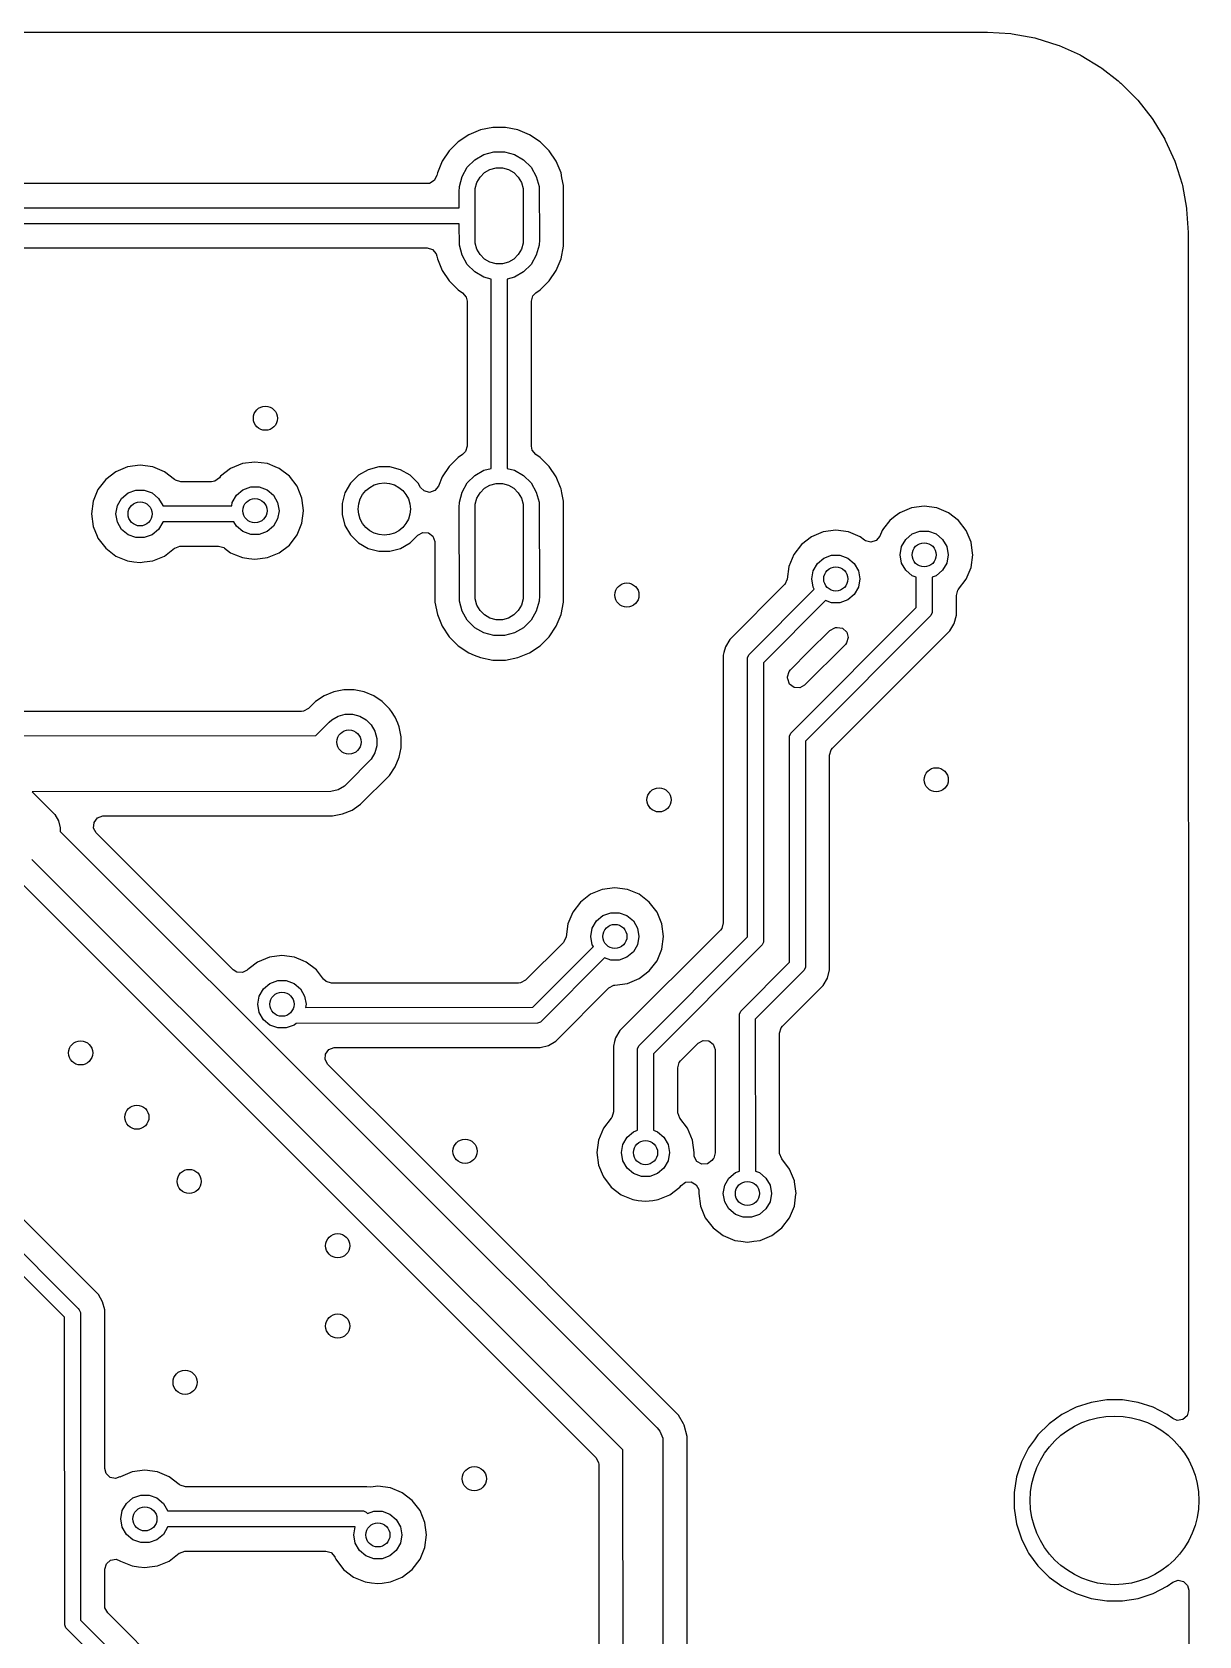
# Model space of a CAD drawing. Extents: x 0.7 to 11, y -6.1 to -1.6.
# Drawn here: x 10.413 to 10.985, y -2.4 to -1.614 of the extents above; entities that cross this region are included whole.
import ezdxf

# ---------------------------------------------------------------- set-up
doc = ezdxf.new("R2010")
doc.units = 0
doc.header["$MEASUREMENT"] = 0
doc.layers.add('BLACK', color=7, linetype='CONTINUOUS')

msp = doc.modelspace()

# ---------------------------------------------------------------- linework, layer by layer
at = {"layer": 'BLACK', "linetype": 'CONTINUOUS'}
for p, q in [((10.23229, -1.61389), (10.88058, -1.61396)), ((10.88058, -1.61396), (10.88058, -1.61396)), ((10.88058, -1.61396), (10.88058, -1.61396)), ((10.88058, -1.61396), (10.88119, -1.61396)), ((10.88119, -1.61396), (10.88149, -1.61397)), ((10.88149, -1.61397), (10.8929, -1.61466)), ((10.8929, -1.61466), (10.89349, -1.61473)), ((10.89349, -1.61473), (10.90459, -1.61677)), ((10.90459, -1.61677), (10.90516, -1.61691)), ((10.90516, -1.61691), (10.91594, -1.62027)), ((10.91594, -1.62027), (10.91649, -1.62048)), ((10.91649, -1.62048), (10.92678, -1.62511)), ((10.92678, -1.62511), (10.92731, -1.62538)), ((10.92731, -1.62538), (10.93697, -1.63122)), ((10.93697, -1.63122), (10.93745, -1.63155)), ((10.93745, -1.63155), (10.94543, -1.6378)), ((10.94543, -1.6378), (10.94634, -1.63852)), ((10.94634, -1.63852), (10.94678, -1.63891)), ((10.94678, -1.63891), (10.95476, -1.64689)), ((10.95476, -1.64689), (10.95515, -1.64733)), ((10.95515, -1.64733), (10.96212, -1.65621)), ((10.96212, -1.65621), (10.96245, -1.6567)), ((10.96245, -1.6567), (10.96829, -1.66635)), ((10.6272, -1.6642), (10.62204, -1.66765)), ((10.63293, -1.66182), (10.6272, -1.6642)), ((10.6272, -1.6642), (10.6272, -1.6642)), ((10.63902, -1.66061), (10.63293, -1.66182)), ((10.63293, -1.66182), (10.63293, -1.66182)), ((10.64523, -1.66061), (10.63902, -1.66061)), ((10.63902, -1.66061), (10.63902, -1.66061)), ((10.65132, -1.66182), (10.64523, -1.66061)), ((10.64523, -1.66061), (10.64523, -1.66061)), ((10.65705, -1.6642), (10.65132, -1.66182)), ((10.65132, -1.66182), (10.65132, -1.66182)), ((10.66222, -1.66765), (10.65705, -1.6642)), ((10.65705, -1.6642), (10.65705, -1.6642)), ((10.61765, -1.67204), (10.6142, -1.6772)), ((10.62204, -1.66765), (10.61765, -1.67204)), ((10.61765, -1.67204), (10.61765, -1.67204)), ((10.62204, -1.66765), (10.62204, -1.66765)), ((10.63014, -1.67651), (10.63459, -1.67394)), ((10.63459, -1.67394), (10.63956, -1.67261)), ((10.63956, -1.67261), (10.6447, -1.67261)), ((10.6447, -1.67261), (10.64966, -1.67394)), ((10.64966, -1.67394), (10.65411, -1.67651)), ((10.66661, -1.67204), (10.66222, -1.66765)), ((10.66222, -1.66765), (10.66222, -1.66765)), ((10.67005, -1.6772), (10.66661, -1.67204)), ((10.66661, -1.67204), (10.66661, -1.67204)), ((10.96829, -1.66635), (10.96857, -1.66688)), ((10.96857, -1.66688), (10.97321, -1.67717)), ((10.6142, -1.6772), (10.61182, -1.68293)), ((10.6142, -1.6772), (10.6142, -1.6772)), ((10.62394, -1.68459), (10.62651, -1.68014)), ((10.62651, -1.68014), (10.63014, -1.67651)), ((10.63494, -1.68276), (10.63761, -1.68121)), ((10.63761, -1.68121), (10.64058, -1.68042)), ((10.64058, -1.68042), (10.64367, -1.68042)), ((10.64367, -1.68042), (10.64665, -1.68121)), ((10.64665, -1.68121), (10.64932, -1.68276)), ((10.65411, -1.67651), (10.65774, -1.68014)), ((10.65774, -1.68014), (10.66031, -1.68459)), ((10.67243, -1.68293), (10.67005, -1.6772)), ((10.67005, -1.6772), (10.67005, -1.6772)), ((10.97321, -1.67717), (10.97341, -1.67772)), ((10.97341, -1.67772), (10.97678, -1.6885)), ((10.60677, -1.68817), (10.33732, -1.68817)), ((10.6079, -1.68804), (10.60677, -1.68817)), ((10.61029, -1.68668), (10.6079, -1.68804)), ((10.61156, -1.68424), (10.61029, -1.68668)), ((10.61182, -1.68293), (10.61156, -1.68424)), ((10.61182, -1.68293), (10.61182, -1.68293)), ((10.62244, -1.69213), (10.62261, -1.68956)), ((10.62261, -1.68956), (10.62394, -1.68459)), ((10.63042, -1.69058), (10.63121, -1.68761)), ((10.63121, -1.68761), (10.63276, -1.68494)), ((10.63276, -1.68494), (10.63494, -1.68276)), ((10.64932, -1.68276), (10.6515, -1.68494)), ((10.6515, -1.68494), (10.65304, -1.68761)), ((10.65304, -1.68761), (10.65384, -1.69058)), ((10.66031, -1.68459), (10.66164, -1.68956)), ((10.66164, -1.68956), (10.66181, -1.71575)), ((10.6729, -1.68532), (10.67243, -1.68293)), ((10.67243, -1.68293), (10.67243, -1.68293)), ((10.67364, -1.68902), (10.6729, -1.68532)), ((10.67364, -1.71885), (10.67364, -1.68902)), ((10.67364, -1.68902), (10.67364, -1.68902)), ((10.67364, -1.68902), (10.67364, -1.68902)), ((10.97678, -1.6885), (10.97692, -1.68907)), ((10.97692, -1.68907), (10.97896, -1.70017)), ((10.62249, -1.7), (10.62244, -1.69213)), ((10.63031, -1.69213), (10.63042, -1.69058)), ((10.63042, -1.71729), (10.63031, -1.69213)), ((10.65384, -1.69058), (10.65394, -1.71575)), ((10.32155, -1.70007), (10.62249, -1.7)), ((10.97896, -1.70017), (10.97903, -1.70075)), ((10.97903, -1.70075), (10.97972, -1.71218)), ((10.62254, -1.7078), (10.3216, -1.70787)), ((10.62261, -1.71832), (10.62254, -1.7078)), ((10.97972, -1.71218), (10.97973, -1.71247)), ((10.97973, -1.71247), (10.98, -2.2894)), ((10.33732, -1.7197), (10.60677, -1.7197)), ((10.60677, -1.7197), (10.60941, -1.72048)), ((10.60941, -1.72048), (10.61121, -1.72256)), ((10.62394, -1.72328), (10.62261, -1.71832)), ((10.63121, -1.72027), (10.63042, -1.71729)), ((10.63276, -1.72294), (10.63121, -1.72027)), ((10.65304, -1.72027), (10.6515, -1.72294)), ((10.65384, -1.71729), (10.65304, -1.72027)), ((10.65394, -1.71575), (10.65384, -1.71729)), ((10.66164, -1.71832), (10.66031, -1.72328)), ((10.66181, -1.71575), (10.66164, -1.71832)), ((10.67243, -1.72494), (10.67364, -1.71885)), ((10.61121, -1.72256), (10.61156, -1.72363)), ((10.61156, -1.72363), (10.61182, -1.72494)), ((10.61182, -1.72494), (10.61182, -1.72494)), ((10.61182, -1.72494), (10.6142, -1.73068)), ((10.62651, -1.72773), (10.62394, -1.72328)), ((10.63014, -1.73137), (10.62651, -1.72773)), ((10.63494, -1.72512), (10.63276, -1.72294)), ((10.63761, -1.72666), (10.63494, -1.72512)), ((10.64058, -1.72746), (10.63761, -1.72666)), ((10.64367, -1.72746), (10.64058, -1.72746)), ((10.64665, -1.72666), (10.64367, -1.72746)), ((10.64932, -1.72512), (10.64665, -1.72666)), ((10.6515, -1.72294), (10.64932, -1.72512)), ((10.65774, -1.72773), (10.65411, -1.73137)), ((10.66031, -1.72328), (10.65774, -1.72773)), ((10.67005, -1.73068), (10.67243, -1.72494)), ((10.6142, -1.73068), (10.6142, -1.73068)), ((10.6142, -1.73068), (10.61765, -1.73584)), ((10.61765, -1.73584), (10.61765, -1.73584)), ((10.61765, -1.73584), (10.62204, -1.74023)), ((10.63459, -1.73393), (10.63014, -1.73137)), ((10.6382, -1.7349), (10.63459, -1.73393)), ((10.63825, -1.82769), (10.6382, -1.7349)), ((10.64966, -1.73393), (10.646, -1.73491)), ((10.646, -1.73491), (10.64604, -1.8277)), ((10.65411, -1.73137), (10.64966, -1.73393)), ((10.66222, -1.74023), (10.66661, -1.73584)), ((10.66661, -1.73584), (10.67005, -1.73068)), ((10.62204, -1.74023), (10.62204, -1.74023)), ((10.62204, -1.74023), (10.62204, -1.74023)), ((10.62204, -1.74023), (10.62419, -1.74167)), ((10.62419, -1.74167), (10.62595, -1.74378)), ((10.62595, -1.74378), (10.62636, -1.74573)), ((10.65789, -1.74573), (10.65867, -1.74309)), ((10.65867, -1.74309), (10.66006, -1.74167)), ((10.66006, -1.74167), (10.66222, -1.74023)), ((10.62636, -1.74573), (10.62636, -1.81687)), ((10.65789, -1.81687), (10.65789, -1.74573)), ((10.62204, -1.82237), (10.61765, -1.82676)), ((10.62419, -1.82093), (10.62204, -1.82237)), ((10.62558, -1.81951), (10.62419, -1.82093)), ((10.62636, -1.81687), (10.62558, -1.81951)), ((10.6583, -1.81882), (10.65789, -1.81687)), ((10.66006, -1.82093), (10.6583, -1.81882)), ((10.66222, -1.82237), (10.66006, -1.82093)), ((10.66661, -1.82676), (10.66222, -1.82237)), ((10.45422, -1.82935), (10.44928, -1.83314)), ((10.45997, -1.82697), (10.45422, -1.82935)), ((10.46614, -1.82615), (10.45997, -1.82697)), ((10.45997, -1.82697), (10.45997, -1.82697)), ((10.47231, -1.82697), (10.46614, -1.82615)), ((10.46614, -1.82615), (10.46614, -1.82615)), ((10.47806, -1.82935), (10.47231, -1.82697)), ((10.47231, -1.82697), (10.47231, -1.82697)), ((10.483, -1.83314), (10.47806, -1.82935)), ((10.51052, -1.82777), (10.50558, -1.83156)), ((10.51627, -1.82539), (10.51052, -1.82777)), ((10.52244, -1.82458), (10.51627, -1.82539)), ((10.51627, -1.82539), (10.51627, -1.82539)), ((10.52861, -1.82539), (10.52244, -1.82458)), ((10.52244, -1.82458), (10.52244, -1.82458)), ((10.53241, -1.82697), (10.52861, -1.82539)), ((10.52861, -1.82539), (10.52861, -1.82539)), ((10.53436, -1.82777), (10.53241, -1.82697)), ((10.5393, -1.83156), (10.53436, -1.82777)), ((10.57312, -1.83108), (10.56927, -1.83493)), ((10.57784, -1.82836), (10.57312, -1.83108)), ((10.57312, -1.83108), (10.57312, -1.83108)), ((10.5831, -1.82695), (10.57784, -1.82836)), ((10.57784, -1.82836), (10.57784, -1.82836)), ((10.58855, -1.82695), (10.5831, -1.82695)), ((10.59381, -1.82836), (10.58855, -1.82695)), ((10.59853, -1.83108), (10.59381, -1.82836)), ((10.59381, -1.82836), (10.59381, -1.82836)), ((10.59381, -1.82836), (10.59381, -1.82836)), ((10.60238, -1.83493), (10.59853, -1.83108)), ((10.59853, -1.83108), (10.59853, -1.83108)), ((10.59853, -1.83108), (10.59853, -1.83108)), ((10.61765, -1.82676), (10.6142, -1.83192)), ((10.61765, -1.82676), (10.61765, -1.82676)), ((10.62651, -1.83487), (10.63014, -1.83123)), ((10.63014, -1.83123), (10.63459, -1.82866)), ((10.63459, -1.82866), (10.63825, -1.82769)), ((10.64604, -1.8277), (10.64966, -1.82866)), ((10.64966, -1.82866), (10.65411, -1.83123)), ((10.65411, -1.83123), (10.65774, -1.83487)), ((10.67005, -1.83192), (10.66661, -1.82676)), ((10.66661, -1.82676), (10.66661, -1.82676)), ((10.44549, -1.83808), (10.44311, -1.84383)), ((10.44928, -1.83314), (10.44549, -1.83808)), ((10.46024, -1.83977), (10.46409, -1.83837)), ((10.46409, -1.83837), (10.46819, -1.83837)), ((10.46819, -1.83837), (10.47205, -1.83977)), ((10.48311, -1.83322), (10.483, -1.83314)), ((10.483, -1.83314), (10.483, -1.83314)), ((10.48345, -1.83346), (10.48311, -1.83322)), ((10.48609, -1.83423), (10.48345, -1.83346)), ((10.50112, -1.83423), (10.48609, -1.83423)), ((10.50278, -1.83394), (10.50112, -1.83423)), ((10.505, -1.83232), (10.50278, -1.83394)), ((10.50558, -1.83156), (10.505, -1.83232)), ((10.51339, -1.84083), (10.51654, -1.8382)), ((10.51654, -1.8382), (10.52039, -1.83679)), ((10.52039, -1.83679), (10.52449, -1.83679)), ((10.52449, -1.83679), (10.52835, -1.8382)), ((10.52835, -1.8382), (10.53149, -1.84083)), ((10.54309, -1.8365), (10.5393, -1.83156)), ((10.54547, -1.84225), (10.54309, -1.8365)), ((10.56927, -1.83493), (10.56655, -1.83965)), ((10.56927, -1.83493), (10.56927, -1.83493)), ((10.60359, -1.83702), (10.60238, -1.83493)), ((10.60532, -1.83878), (10.60359, -1.83702)), ((10.60799, -1.83946), (10.60532, -1.83878)), ((10.6106, -1.83859), (10.60799, -1.83946)), ((10.61232, -1.83645), (10.6106, -1.83859)), ((10.6142, -1.83192), (10.61232, -1.83645)), ((10.6142, -1.83192), (10.6142, -1.83192)), ((10.62394, -1.83932), (10.62651, -1.83487)), ((10.63276, -1.83966), (10.63494, -1.83748)), ((10.63494, -1.83748), (10.63761, -1.83594)), ((10.63761, -1.83594), (10.64058, -1.83514)), ((10.64058, -1.83514), (10.64367, -1.83514)), ((10.64367, -1.83514), (10.64665, -1.83594)), ((10.64665, -1.83594), (10.64932, -1.83748)), ((10.64932, -1.83748), (10.6515, -1.83966)), ((10.65774, -1.83487), (10.66031, -1.83932)), ((10.67217, -1.83702), (10.67005, -1.83192)), ((10.67005, -1.83192), (10.67005, -1.83192)), ((10.67243, -1.83766), (10.67217, -1.83702)), ((10.67283, -1.83965), (10.67243, -1.83766)), ((10.44311, -1.84383), (10.4423, -1.85)), ((10.44311, -1.84383), (10.44311, -1.84383)), ((10.45433, -1.85), (10.45504, -1.84596)), ((10.45504, -1.84596), (10.45709, -1.84241)), ((10.45709, -1.84241), (10.46024, -1.83977)), ((10.47205, -1.83977), (10.47519, -1.84241)), ((10.47519, -1.84241), (10.47724, -1.84596)), ((10.47724, -1.84596), (10.47727, -1.84612)), ((10.47727, -1.84612), (10.51104, -1.84608)), ((10.51104, -1.84608), (10.51134, -1.84439)), ((10.51134, -1.84439), (10.51339, -1.84083)), ((10.53149, -1.84083), (10.53354, -1.84439)), ((10.53354, -1.84439), (10.53425, -1.84843)), ((10.54611, -1.84705), (10.54547, -1.84225)), ((10.54547, -1.84225), (10.54547, -1.84225)), ((10.54629, -1.84843), (10.54611, -1.84705)), ((10.56655, -1.83965), (10.56514, -1.84491)), ((10.56514, -1.84491), (10.56514, -1.85036)), ((10.56655, -1.83965), (10.56655, -1.83965)), ((10.62244, -1.84685), (10.62261, -1.84428)), ((10.62261, -1.89273), (10.62244, -1.84685)), ((10.62261, -1.84428), (10.62394, -1.83932)), ((10.63031, -1.84685), (10.63042, -1.84531)), ((10.63042, -1.8917), (10.63031, -1.84685)), ((10.63042, -1.84531), (10.63121, -1.84233)), ((10.63121, -1.84233), (10.63276, -1.83966)), ((10.6515, -1.83966), (10.65304, -1.84233)), ((10.65304, -1.84233), (10.65384, -1.84531)), ((10.65384, -1.84531), (10.65394, -1.89016)), ((10.66031, -1.83932), (10.66164, -1.84428)), ((10.66164, -1.84428), (10.66181, -1.89016)), ((10.67364, -1.84375), (10.67283, -1.83965)), ((10.67364, -1.89326), (10.67364, -1.84375)), ((10.67364, -1.84375), (10.67364, -1.84375)), ((10.67364, -1.84375), (10.67364, -1.84375)), ((10.84422, -1.84705), (10.83847, -1.84943)), ((10.85039, -1.84623), (10.84422, -1.84705)), ((10.84422, -1.84705), (10.84422, -1.84705)), ((10.85657, -1.84705), (10.85039, -1.84623)), ((10.85039, -1.84623), (10.85039, -1.84623)), ((10.86232, -1.84943), (10.85657, -1.84705)), ((10.85657, -1.84705), (10.85657, -1.84705)), ((10.4423, -1.85), (10.44311, -1.85617)), ((10.4423, -1.85), (10.4423, -1.85)), ((10.45504, -1.85404), (10.45433, -1.85)), ((10.45709, -1.85759), (10.45504, -1.85404)), ((10.47724, -1.85404), (10.47519, -1.85759)), ((10.47726, -1.85392), (10.47724, -1.85404)), ((10.51216, -1.85387), (10.47726, -1.85392)), ((10.51339, -1.85602), (10.51216, -1.85387)), ((10.53354, -1.85246), (10.53149, -1.85602)), ((10.53425, -1.84843), (10.53354, -1.85246)), ((10.54309, -1.86035), (10.54547, -1.8546)), ((10.54547, -1.8546), (10.54629, -1.84843)), ((10.56514, -1.85036), (10.56655, -1.85562)), ((10.83353, -1.85322), (10.83046, -1.85722)), ((10.83625, -1.85114), (10.83353, -1.85322)), ((10.83847, -1.84943), (10.83625, -1.85114)), ((10.86726, -1.85322), (10.86232, -1.84943)), ((10.87104, -1.85816), (10.86726, -1.85322)), ((10.44311, -1.85617), (10.44311, -1.85617)), ((10.44311, -1.85617), (10.4451, -1.86097)), ((10.4451, -1.86097), (10.44549, -1.86192)), ((10.44549, -1.86192), (10.44928, -1.86686)), ((10.46024, -1.86023), (10.45709, -1.85759)), ((10.46409, -1.86163), (10.46024, -1.86023)), ((10.46819, -1.86163), (10.46409, -1.86163)), ((10.47205, -1.86023), (10.46819, -1.86163)), ((10.47519, -1.85759), (10.47205, -1.86023)), ((10.51654, -1.85865), (10.51339, -1.85602)), ((10.52039, -1.86006), (10.51654, -1.85865)), ((10.52449, -1.86006), (10.52039, -1.86006)), ((10.52835, -1.85865), (10.52449, -1.86006)), ((10.53149, -1.85602), (10.52835, -1.85865)), ((10.5393, -1.86529), (10.54309, -1.86035)), ((10.56655, -1.85562), (10.56655, -1.85562)), ((10.56655, -1.85562), (10.56927, -1.86034)), ((10.56927, -1.86034), (10.56927, -1.86034)), ((10.56927, -1.86034), (10.56927, -1.86034)), ((10.56927, -1.86034), (10.57312, -1.86419)), ((10.59853, -1.86419), (10.60228, -1.86045)), ((10.60228, -1.86045), (10.60469, -1.85913)), ((10.60469, -1.85913), (10.60743, -1.85932)), ((10.60743, -1.85932), (10.60964, -1.86097)), ((10.60964, -1.86097), (10.6106, -1.86355)), ((10.79516, -1.86124), (10.79023, -1.86503)), ((10.80091, -1.85886), (10.79516, -1.86124)), ((10.80709, -1.85804), (10.80091, -1.85886)), ((10.80091, -1.85886), (10.80091, -1.85886)), ((10.81326, -1.85886), (10.80709, -1.85804)), ((10.80709, -1.85804), (10.80709, -1.85804)), ((10.81901, -1.86124), (10.81326, -1.85886)), ((10.81326, -1.85886), (10.81326, -1.85886)), ((10.82114, -1.86287), (10.81901, -1.86124)), ((10.82862, -1.86087), (10.82689, -1.86301)), ((10.82974, -1.85816), (10.82862, -1.86087)), ((10.83046, -1.85722), (10.82974, -1.85816)), ((10.83929, -1.86604), (10.84135, -1.86249)), ((10.84135, -1.86249), (10.84449, -1.85985)), ((10.84449, -1.85985), (10.84834, -1.85845)), ((10.84834, -1.85845), (10.85244, -1.85845)), ((10.85244, -1.85845), (10.8563, -1.85985)), ((10.8563, -1.85985), (10.85944, -1.86249)), ((10.85944, -1.86249), (10.86149, -1.86604)), ((10.87343, -1.86391), (10.87104, -1.85816)), ((10.44928, -1.86686), (10.45422, -1.87065)), ((10.45422, -1.87065), (10.45997, -1.87303)), ((10.47231, -1.87303), (10.47806, -1.87065)), ((10.47806, -1.87065), (10.483, -1.86686)), ((10.483, -1.86686), (10.48311, -1.86678)), ((10.483, -1.86686), (10.483, -1.86686)), ((10.48311, -1.86678), (10.48568, -1.86578)), ((10.48568, -1.86578), (10.48609, -1.86577)), ((10.48609, -1.86577), (10.50455, -1.86577)), ((10.50455, -1.86577), (10.50719, -1.86654)), ((10.50719, -1.86654), (10.50752, -1.86678)), ((10.50752, -1.86678), (10.51052, -1.86908)), ((10.51052, -1.86908), (10.51052, -1.86908)), ((10.51052, -1.86908), (10.51052, -1.86908)), ((10.51052, -1.86908), (10.51294, -1.87008)), ((10.51294, -1.87008), (10.51627, -1.87146)), ((10.52861, -1.87146), (10.53436, -1.86908)), ((10.53436, -1.86908), (10.5393, -1.86529)), ((10.57312, -1.86419), (10.57784, -1.86692)), ((10.57784, -1.86692), (10.5831, -1.86833)), ((10.5831, -1.86833), (10.5831, -1.86833)), ((10.5831, -1.86833), (10.58855, -1.86833)), ((10.58855, -1.86833), (10.59381, -1.86692)), ((10.58855, -1.86833), (10.58855, -1.86833)), ((10.59381, -1.86692), (10.59853, -1.86419)), ((10.6106, -1.86355), (10.61061, -1.8639)), ((10.61061, -1.8639), (10.61061, -1.89326)), ((10.78644, -1.86997), (10.78405, -1.87572)), ((10.79023, -1.86503), (10.78644, -1.86997)), ((10.80118, -1.87166), (10.80504, -1.87026)), ((10.80504, -1.87026), (10.80914, -1.87026)), ((10.80914, -1.87026), (10.81299, -1.87166)), ((10.82162, -1.8632), (10.82114, -1.86287)), ((10.82428, -1.86388), (10.82162, -1.8632)), ((10.82689, -1.86301), (10.82428, -1.86388)), ((10.83858, -1.87008), (10.83929, -1.86604)), ((10.83929, -1.87412), (10.83858, -1.87008)), ((10.86149, -1.86604), (10.8622, -1.87008)), ((10.8622, -1.87008), (10.86149, -1.87412)), ((10.87412, -1.86921), (10.87343, -1.86391)), ((10.87343, -1.86391), (10.87343, -1.86391)), ((10.87343, -1.87625), (10.87424, -1.87008)), ((10.87424, -1.87008), (10.87412, -1.86921)), ((10.44569, -2.2325), (10.09112, -1.87793)), ((10.45997, -1.87303), (10.46306, -1.87344)), ((10.46306, -1.87344), (10.46614, -1.87385)), ((10.46614, -1.87385), (10.4682, -1.87357)), ((10.46614, -1.87385), (10.46614, -1.87385)), ((10.46614, -1.87385), (10.46614, -1.87385)), ((10.4682, -1.87357), (10.47231, -1.87303)), ((10.51627, -1.87146), (10.51936, -1.87186)), ((10.51936, -1.87186), (10.52244, -1.87227)), ((10.52244, -1.87227), (10.52503, -1.87193)), ((10.52244, -1.87227), (10.52244, -1.87227)), ((10.52244, -1.87227), (10.52244, -1.87227)), ((10.52503, -1.87193), (10.52861, -1.87146)), ((10.78405, -1.87572), (10.78322, -1.88203)), ((10.78405, -1.87572), (10.78405, -1.87572)), ((10.79528, -1.88189), (10.79599, -1.87785)), ((10.79599, -1.87785), (10.79804, -1.8743)), ((10.79804, -1.8743), (10.80118, -1.87166)), ((10.81299, -1.87166), (10.81613, -1.8743)), ((10.81613, -1.8743), (10.81819, -1.87785)), ((10.81819, -1.87785), (10.8189, -1.88189)), ((10.84135, -1.87767), (10.83929, -1.87412)), ((10.84449, -1.88031), (10.84135, -1.87767)), ((10.85944, -1.87767), (10.8563, -1.88031)), ((10.86149, -1.87412), (10.85944, -1.87767)), ((10.87104, -1.882), (10.87343, -1.87625)), ((10.78183, -1.88484), (10.7551, -1.91158)), ((10.78211, -1.88454), (10.78183, -1.88484)), ((10.78322, -1.88203), (10.78211, -1.88454)), ((10.79599, -1.88593), (10.79528, -1.88189)), ((10.79654, -1.88689), (10.79599, -1.88593)), ((10.81819, -1.88593), (10.81613, -1.88948)), ((10.8189, -1.88189), (10.81819, -1.88593)), ((10.84649, -1.88103), (10.84449, -1.88031)), ((10.84653, -1.89594), (10.84649, -1.88103)), ((10.8563, -1.88031), (10.85429, -1.88104)), ((10.85429, -1.88104), (10.85433, -1.89764)), ((10.86726, -1.88694), (10.87104, -1.882)), ((10.08363, -1.88728), (10.43585, -2.2394)), ((10.61061, -1.89326), (10.61182, -1.89935)), ((10.62394, -1.89769), (10.62261, -1.89273)), ((10.63121, -1.89468), (10.63042, -1.8917)), ((10.65384, -1.8917), (10.65304, -1.89468)), ((10.65394, -1.89016), (10.65384, -1.8917)), ((10.66164, -1.89273), (10.66031, -1.89769)), ((10.66181, -1.89016), (10.66164, -1.89273)), ((10.67243, -1.89935), (10.67364, -1.89326)), ((10.76444, -1.91907), (10.79654, -1.88689)), ((10.80203, -1.89243), (10.77158, -1.92296)), ((10.80504, -1.89352), (10.80203, -1.89243)), ((10.80914, -1.89352), (10.80504, -1.89352)), ((10.81299, -1.89212), (10.80914, -1.89352)), ((10.81613, -1.88948), (10.81299, -1.89212)), ((10.86616, -1.89002), (10.86694, -1.88738)), ((10.86616, -1.89556), (10.86616, -1.89002)), ((10.86694, -1.88738), (10.86717, -1.88705)), ((10.86717, -1.88705), (10.86726, -1.88694)), ((10.86726, -1.88694), (10.86726, -1.88694)), ((10.42913, -2.24371), (10.07973, -1.89441)), ((10.61182, -1.89935), (10.61182, -1.89935)), ((10.61182, -1.89935), (10.6142, -1.90509)), ((10.62651, -1.90214), (10.62394, -1.89769)), ((10.63276, -1.89735), (10.63121, -1.89468)), ((10.63494, -1.89953), (10.63276, -1.89735)), ((10.63761, -1.90107), (10.63494, -1.89953)), ((10.64058, -1.90187), (10.63761, -1.90107)), ((10.64367, -1.90187), (10.64058, -1.90187)), ((10.64665, -1.90107), (10.64367, -1.90187)), ((10.64932, -1.89953), (10.64665, -1.90107)), ((10.6515, -1.89735), (10.64932, -1.89953)), ((10.65304, -1.89468), (10.6515, -1.89735)), ((10.66031, -1.89769), (10.65774, -1.90214)), ((10.67005, -1.90509), (10.67243, -1.89935)), ((10.78503, -1.95754), (10.84653, -1.89594)), ((10.85367, -1.89983), (10.79217, -1.96143)), ((10.85426, -1.89841), (10.85367, -1.89983)), ((10.85433, -1.89764), (10.85426, -1.89841)), ((10.86509, -1.90372), (10.86616, -1.89971)), ((10.86616, -1.89971), (10.86616, -1.89556)), ((10.6142, -1.90509), (10.6142, -1.90509)), ((10.6142, -1.90509), (10.61765, -1.91025)), ((10.63014, -1.90577), (10.62651, -1.90214)), ((10.63459, -1.90834), (10.63014, -1.90577)), ((10.63956, -1.90967), (10.63459, -1.90834)), ((10.6447, -1.90967), (10.63956, -1.90967)), ((10.64966, -1.90834), (10.6447, -1.90967)), ((10.65411, -1.90577), (10.64966, -1.90834)), ((10.65774, -1.90214), (10.65411, -1.90577)), ((10.66661, -1.91025), (10.67005, -1.90509)), ((10.79395, -1.91732), (10.80413, -1.90714)), ((10.80413, -1.90714), (10.80655, -1.90582)), ((10.80655, -1.90582), (10.80695, -1.90575)), ((10.80695, -1.90575), (10.80709, -1.90574)), ((10.80709, -1.90574), (10.8077, -1.90566)), ((10.80709, -1.90574), (10.80709, -1.90574)), ((10.8077, -1.90566), (10.81041, -1.90608)), ((10.81041, -1.90608), (10.81247, -1.90791)), ((10.81247, -1.90791), (10.81321, -1.91055)), ((10.86008, -1.91026), (10.86301, -1.90732)), ((10.86301, -1.90732), (10.86487, -1.9041)), ((10.86487, -1.9041), (10.86509, -1.90372)), ((10.61765, -1.91025), (10.61765, -1.91025)), ((10.61765, -1.91025), (10.62204, -1.91464)), ((10.62204, -1.91464), (10.62204, -1.91464)), ((10.62204, -1.91464), (10.6272, -1.91809)), ((10.65705, -1.91809), (10.66222, -1.91464)), ((10.66222, -1.91464), (10.66661, -1.91025)), ((10.75302, -1.91517), (10.75229, -1.9179)), ((10.7551, -1.91158), (10.75302, -1.91517)), ((10.7551, -1.91158), (10.7551, -1.91158)), ((10.78491, -1.92636), (10.79395, -1.91732)), ((10.81179, -1.91395), (10.79182, -1.93391)), ((10.8055, -1.96483), (10.85967, -1.91066)), ((10.81241, -1.91318), (10.81179, -1.91395)), ((10.81321, -1.91055), (10.81241, -1.91318)), ((10.85967, -1.91066), (10.86008, -1.91026)), ((10.85967, -1.91066), (10.85967, -1.91066)), ((10.86008, -1.91026), (10.86008, -1.91026)), ((10.6272, -1.91809), (10.6272, -1.91809)), ((10.6272, -1.91809), (10.62985, -1.91918)), ((10.62985, -1.91918), (10.63293, -1.92046)), ((10.63293, -1.92046), (10.63902, -1.92167)), ((10.63902, -1.92167), (10.63902, -1.92167)), ((10.63902, -1.92167), (10.63902, -1.92167)), ((10.63902, -1.92167), (10.64523, -1.92167)), ((10.64523, -1.92167), (10.65132, -1.92046)), ((10.64523, -1.92167), (10.64523, -1.92167)), ((10.65132, -1.92046), (10.65705, -1.91809)), ((10.75229, -1.9179), (10.75195, -1.91918)), ((10.75195, -1.91918), (10.75195, -2.0505)), ((10.75229, -1.9179), (10.75229, -1.9179)), ((10.75229, -1.9179), (10.75229, -1.9179)), ((10.76378, -1.92126), (10.76386, -1.92049)), ((10.76385, -2.05735), (10.76378, -1.92126)), ((10.76386, -1.92049), (10.76444, -1.91907)), ((10.77158, -1.92296), (10.77165, -2.05906)), ((10.78348, -1.92981), (10.78426, -1.92717)), ((10.78348, -1.93046), (10.78348, -1.92981)), ((10.7835, -1.93081), (10.78348, -1.93046)), ((10.78446, -1.93339), (10.7835, -1.93081)), ((10.78426, -1.92717), (10.78491, -1.92636)), ((10.78666, -1.93504), (10.78446, -1.93339)), ((10.55637, -1.93912), (10.55218, -1.94192)), ((10.56103, -1.93718), (10.55637, -1.93912)), ((10.55637, -1.93912), (10.55637, -1.93912)), ((10.56598, -1.9362), (10.56103, -1.93718)), ((10.56103, -1.93718), (10.56103, -1.93718)), ((10.57103, -1.9362), (10.56598, -1.9362)), ((10.56598, -1.9362), (10.56598, -1.9362)), ((10.57597, -1.93718), (10.57103, -1.9362)), ((10.57103, -1.9362), (10.57103, -1.9362)), ((10.58063, -1.93912), (10.57597, -1.93718)), ((10.57597, -1.93718), (10.57597, -1.93718)), ((10.58064, -1.93912), (10.58063, -1.93912)), ((10.58483, -1.94192), (10.58064, -1.93912)), ((10.7894, -1.93523), (10.78666, -1.93504)), ((10.79182, -1.93391), (10.7894, -1.93523)), ((10.54524, -1.94683), (10.31145, -1.94683)), ((10.54628, -1.94672), (10.54524, -1.94683)), ((10.5487, -1.9454), (10.54628, -1.94672)), ((10.55044, -1.94366), (10.5487, -1.9454)), ((10.55218, -1.94192), (10.55044, -1.94366)), ((10.55218, -1.94192), (10.55218, -1.94192)), ((10.56012, -1.95088), (10.56323, -1.94908)), ((10.56323, -1.94908), (10.56671, -1.94815)), ((10.56671, -1.94815), (10.5703, -1.94815)), ((10.5703, -1.94815), (10.57378, -1.94908)), ((10.57378, -1.94908), (10.57689, -1.95088)), ((10.5884, -1.94549), (10.58483, -1.94192)), ((10.58483, -1.94192), (10.58483, -1.94192)), ((10.5893, -1.94683), (10.5884, -1.94549)), ((10.5884, -1.94549), (10.5884, -1.94549)), ((10.5912, -1.94968), (10.5893, -1.94683)), ((10.55225, -1.95866), (10.55876, -1.95207)), ((10.55876, -1.95207), (10.56012, -1.95088)), ((10.57689, -1.95088), (10.57944, -1.95342)), ((10.57944, -1.95342), (10.58123, -1.95654)), ((10.58123, -1.95654), (10.58217, -1.96001)), ((10.59242, -1.95262), (10.5912, -1.94968)), ((10.5912, -1.94968), (10.5912, -1.94968)), ((10.5912, -1.94968), (10.5912, -1.94968)), ((10.59313, -1.95434), (10.59242, -1.95262)), ((10.59411, -1.95929), (10.59313, -1.95434)), ((10.59313, -1.95434), (10.59313, -1.95434)), ((10.38166, -1.95876), (10.55225, -1.95866)), ((10.58217, -1.96361), (10.58123, -1.96708)), ((10.58217, -1.96001), (10.58217, -1.96361)), ((10.59313, -1.96928), (10.59405, -1.96468)), ((10.59405, -1.96468), (10.59411, -1.96433)), ((10.59411, -1.96433), (10.59411, -1.95929)), ((10.78437, -1.95972), (10.78445, -1.95896)), ((10.78444, -2.0697), (10.78437, -1.95972)), ((10.78445, -1.95896), (10.78503, -1.95754)), ((10.79217, -1.96143), (10.79224, -2.0714)), ((10.80485, -1.96564), (10.8055, -1.96483)), ((10.57944, -1.9702), (10.56762, -1.98218)), ((10.58123, -1.96708), (10.57944, -1.9702)), ((10.5912, -1.97394), (10.59313, -1.96928)), ((10.80407, -1.96828), (10.80485, -1.96564)), ((10.80407, -2.06933), (10.80407, -1.96828)), ((10.5742, -1.99233), (10.5884, -1.97814)), ((10.5884, -1.97814), (10.5912, -1.97394)), ((10.55967, -1.9861), (10.41329, -1.98619)), ((10.41329, -1.98619), (10.42313, -1.99598)), ((10.56315, -1.98517), (10.55967, -1.9861)), ((10.56626, -1.98337), (10.56315, -1.98517)), ((10.56762, -1.98218), (10.56626, -1.98337)), ((10.56626, -1.98337), (10.56626, -1.98337)), ((10.42313, -1.99598), (10.42432, -1.99733)), ((10.56534, -1.99707), (10.57001, -1.99514)), ((10.57001, -1.99514), (10.57121, -1.99433)), ((10.57121, -1.99433), (10.5742, -1.99233)), ((10.42432, -1.99733), (10.42612, -2.00045)), ((10.42612, -2.00045), (10.42705, -2.00392)), ((10.42705, -2.00392), (10.42705, -2.00572)), ((10.44338, -2.00397), (10.44358, -2.00123)), ((10.4447, -2.00639), (10.44338, -2.00397)), ((10.44358, -2.00123), (10.44523, -1.99902)), ((10.44523, -1.99902), (10.44781, -1.99806)), ((10.44781, -1.99806), (10.44815, -1.99805)), ((10.44815, -1.99805), (10.5604, -1.99805)), ((10.5604, -1.99805), (10.56372, -1.99739)), ((10.56372, -1.99739), (10.56534, -1.99707)), ((10.42705, -2.00572), (10.71956, -2.29797)), ((10.51184, -2.07353), (10.4447, -2.00639)), ((10.70276, -2.30875), (10.41313, -2.01938)), ((10.40877, -2.03175), (10.6895, -2.31248)), ((10.69265, -2.03405), (10.6869, -2.03644)), ((10.69882, -2.03324), (10.69265, -2.03405)), ((10.69265, -2.03405), (10.69265, -2.03405)), ((10.70499, -2.03405), (10.69882, -2.03324)), ((10.69882, -2.03324), (10.69882, -2.03324)), ((10.71074, -2.03644), (10.70499, -2.03405)), ((10.70499, -2.03405), (10.70499, -2.03405)), ((10.68196, -2.04023), (10.67817, -2.04516)), ((10.6869, -2.03644), (10.68196, -2.04023)), ((10.71568, -2.04023), (10.71074, -2.03644)), ((10.71947, -2.04516), (10.71568, -2.04023)), ((10.67579, -2.05091), (10.67495, -2.05722)), ((10.67817, -2.04516), (10.67579, -2.05091)), ((10.67579, -2.05091), (10.67579, -2.05091)), ((10.68772, -2.05305), (10.68977, -2.04949)), ((10.68977, -2.04949), (10.69291, -2.04686)), ((10.69291, -2.04686), (10.69677, -2.04546)), ((10.69677, -2.04546), (10.70087, -2.04546)), ((10.70087, -2.04546), (10.70472, -2.04686)), ((10.70472, -2.04686), (10.70787, -2.04949)), ((10.70787, -2.04949), (10.70992, -2.05305)), ((10.72185, -2.05091), (10.71947, -2.04516)), ((10.72266, -2.05709), (10.72185, -2.05091)), ((10.75195, -2.0505), (10.75117, -2.05314)), ((10.67495, -2.05722), (10.67384, -2.05974)), ((10.68701, -2.05709), (10.68772, -2.05305)), ((10.68772, -2.06113), (10.68701, -2.05709)), ((10.75052, -2.05395), (10.70122, -2.10325)), ((10.70992, -2.05305), (10.71063, -2.05709)), ((10.71063, -2.05709), (10.70992, -2.06113)), ((10.71057, -2.11074), (10.76385, -2.05735)), ((10.72185, -2.06326), (10.72266, -2.05709)), ((10.75117, -2.05314), (10.75052, -2.05395)), ((10.77165, -2.05906), (10.77158, -2.05982)), ((10.53568, -2.06647), (10.52951, -2.06728)), ((10.54185, -2.06728), (10.53568, -2.06647)), ((10.53568, -2.06647), (10.53568, -2.06647)), ((10.67357, -2.06004), (10.65504, -2.07856)), ((10.65861, -2.09183), (10.68827, -2.06209)), ((10.67384, -2.05974), (10.67357, -2.06004)), ((10.68827, -2.06209), (10.68772, -2.06113)), ((10.70787, -2.06468), (10.70472, -2.06732)), ((10.70992, -2.06113), (10.70787, -2.06468)), ((10.77099, -2.06124), (10.71771, -2.11463)), ((10.71947, -2.06901), (10.72185, -2.06326)), ((10.77158, -2.05982), (10.77099, -2.06124)), ((10.51359, -2.07465), (10.51184, -2.07353)), ((10.51633, -2.07484), (10.51359, -2.07465)), ((10.51855, -2.07363), (10.51633, -2.07484)), ((10.51856, -2.07365), (10.51855, -2.07363)), ((10.51867, -2.07357), (10.51856, -2.07365)), ((10.51875, -2.07353), (10.51867, -2.07357)), ((10.51882, -2.07346), (10.51875, -2.07353)), ((10.5196, -2.07285), (10.51882, -2.07346)), ((10.52375, -2.06967), (10.5196, -2.07285)), ((10.52951, -2.06728), (10.52375, -2.06967)), ((10.52375, -2.06967), (10.52375, -2.06967)), ((10.52951, -2.06728), (10.52951, -2.06728)), ((10.54601, -2.06901), (10.54185, -2.06728)), ((10.54185, -2.06728), (10.54185, -2.06728)), ((10.5476, -2.06967), (10.54601, -2.06901)), ((10.55254, -2.07346), (10.5476, -2.06967)), ((10.55609, -2.07808), (10.55254, -2.07346)), ((10.69376, -2.06762), (10.66293, -2.09855)), ((10.69677, -2.06872), (10.69376, -2.06762)), ((10.70087, -2.06872), (10.69677, -2.06872)), ((10.70472, -2.06732), (10.70087, -2.06872)), ((10.71074, -2.07774), (10.71568, -2.07395)), ((10.71568, -2.07395), (10.71947, -2.06901)), ((10.76051, -2.09374), (10.78444, -2.0697)), ((10.79158, -2.07359), (10.76764, -2.09763)), ((10.79217, -2.07217), (10.79158, -2.07359)), ((10.79224, -2.0714), (10.79217, -2.07217)), ((10.803, -2.07749), (10.80407, -2.07348)), ((10.80407, -2.07348), (10.80407, -2.06933)), ((10.52458, -2.08628), (10.52663, -2.08273)), ((10.52663, -2.08273), (10.52977, -2.08009)), ((10.52977, -2.08009), (10.53363, -2.07869)), ((10.53363, -2.07869), (10.53773, -2.07869)), ((10.53773, -2.07869), (10.54158, -2.08009)), ((10.54158, -2.08009), (10.54473, -2.08273)), ((10.54473, -2.08273), (10.54678, -2.08628)), ((10.55732, -2.07922), (10.55609, -2.07808)), ((10.55996, -2.07999), (10.55732, -2.07922)), ((10.65159, -2.07999), (10.55996, -2.07999)), ((10.65263, -2.07988), (10.65159, -2.07999)), ((10.65504, -2.07856), (10.65263, -2.07988)), ((10.66983, -2.10838), (10.69587, -2.08234)), ((10.69587, -2.08234), (10.69828, -2.08102)), ((10.69828, -2.08102), (10.69868, -2.08095)), ((10.69868, -2.08095), (10.69882, -2.08093)), ((10.69882, -2.08093), (10.70499, -2.08012)), ((10.69882, -2.08093), (10.69882, -2.08093)), ((10.70499, -2.08012), (10.71074, -2.07774)), ((10.78976, -2.09225), (10.80092, -2.08108)), ((10.80092, -2.08108), (10.803, -2.07749)), ((10.52387, -2.09032), (10.52458, -2.08628)), ((10.52458, -2.09436), (10.52387, -2.09032)), ((10.54678, -2.08628), (10.54749, -2.09032)), ((10.54749, -2.09032), (10.54721, -2.0919)), ((10.52663, -2.09791), (10.52458, -2.09436)), ((10.52977, -2.10055), (10.52663, -2.09791)), ((10.54721, -2.0919), (10.65861, -2.09183)), ((10.66293, -2.09855), (10.66233, -2.09904)), ((10.75984, -2.09593), (10.75992, -2.09516)), ((10.75991, -2.1721), (10.75984, -2.09593)), ((10.75992, -2.09516), (10.76051, -2.09374)), ((10.76764, -2.09763), (10.76771, -2.17212)), ((10.78098, -2.10103), (10.78976, -2.09225)), ((10.53363, -2.10195), (10.52977, -2.10055)), ((10.53773, -2.10195), (10.53363, -2.10195)), ((10.54158, -2.10055), (10.53773, -2.10195)), ((10.54259, -2.0997), (10.54158, -2.10055)), ((10.66091, -2.09962), (10.54259, -2.0997)), ((10.66233, -2.09904), (10.66091, -2.09962)), ((10.70122, -2.10325), (10.69915, -2.10684)), ((10.70122, -2.10325), (10.70122, -2.10325)), ((10.77955, -2.10448), (10.78032, -2.10184)), ((10.77955, -2.16313), (10.77955, -2.10448)), ((10.78032, -2.10184), (10.78098, -2.10103)), ((10.55706, -2.11471), (10.55871, -2.1125)), ((10.55871, -2.1125), (10.56128, -2.11154)), ((10.56128, -2.11154), (10.56163, -2.11153)), ((10.56163, -2.11153), (10.66222, -2.11153)), ((10.66222, -2.11153), (10.66623, -2.11046)), ((10.66222, -2.11153), (10.66222, -2.11153)), ((10.66623, -2.11046), (10.66983, -2.10838)), ((10.69869, -2.10855), (10.69807, -2.11085)), ((10.69807, -2.11085), (10.69807, -2.14311)), ((10.69915, -2.10684), (10.69869, -2.10855)), ((10.69869, -2.10855), (10.69869, -2.10855)), ((10.70991, -2.11293), (10.70998, -2.11216)), ((10.70996, -2.15208), (10.70991, -2.11293)), ((10.70998, -2.11216), (10.71057, -2.11074)), ((10.73104, -2.11803), (10.73968, -2.10939)), ((10.73968, -2.10939), (10.74209, -2.10807)), ((10.74209, -2.10807), (10.74484, -2.10827)), ((10.74484, -2.10827), (10.74704, -2.10992)), ((10.74704, -2.10992), (10.748, -2.1125)), ((10.748, -2.1125), (10.74801, -2.11284)), ((10.74801, -2.11284), (10.74801, -2.16313)), ((10.55686, -2.11745), (10.55706, -2.11471)), ((10.55818, -2.11986), (10.55686, -2.11745)), ((10.60137, -2.16305), (10.55818, -2.11986)), ((10.71771, -2.11463), (10.71776, -2.1521)), ((10.72961, -2.12148), (10.73038, -2.11884)), ((10.72961, -2.14311), (10.72961, -2.12148)), ((10.73038, -2.11884), (10.73104, -2.11803)), ((10.6973, -2.14574), (10.69707, -2.14608)), ((10.69807, -2.14311), (10.6973, -2.14574)), ((10.72963, -2.14351), (10.72961, -2.14311)), ((10.73062, -2.14608), (10.72963, -2.14351)), ((10.69319, -2.15113), (10.69081, -2.15688)), ((10.69707, -2.14608), (10.69319, -2.15113)), ((10.70479, -2.15546), (10.70794, -2.15282)), ((10.70794, -2.15282), (10.70996, -2.15208)), ((10.71776, -2.1521), (10.71975, -2.15282)), ((10.71975, -2.15282), (10.72289, -2.15546)), ((10.73449, -2.15113), (10.73062, -2.14608)), ((10.73688, -2.15688), (10.73449, -2.15113)), ((10.73449, -2.15113), (10.73449, -2.15113)), ((10.73449, -2.15113), (10.73449, -2.15113)), ((10.69081, -2.15688), (10.69, -2.16305)), ((10.69081, -2.15688), (10.69081, -2.15688)), ((10.70203, -2.16305), (10.70274, -2.15901)), ((10.70274, -2.15901), (10.70479, -2.15546)), ((10.72289, -2.15546), (10.72494, -2.15901)), ((10.72494, -2.15901), (10.72565, -2.16305)), ((10.73769, -2.16305), (10.73688, -2.15688)), ((10.73688, -2.15688), (10.73688, -2.15688)), ((10.72994, -2.29162), (10.60137, -2.16305)), ((10.69, -2.16305), (10.69, -2.16305)), ((10.69, -2.16305), (10.69081, -2.16922)), ((10.69081, -2.16922), (10.69081, -2.16922)), ((10.69081, -2.16922), (10.69305, -2.17463)), ((10.70274, -2.16709), (10.70203, -2.16305)), ((10.70479, -2.17064), (10.70274, -2.16709)), ((10.72494, -2.16709), (10.72289, -2.17064)), ((10.72565, -2.16305), (10.72494, -2.16709)), ((10.73765, -2.16332), (10.73769, -2.16305)), ((10.73771, -2.16494), (10.73765, -2.16332)), ((10.739, -2.16737), (10.73771, -2.16494)), ((10.7414, -2.16872), (10.739, -2.16737)), ((10.74414, -2.16855), (10.7414, -2.16872)), ((10.74637, -2.16693), (10.74414, -2.16855)), ((10.747, -2.1661), (10.74637, -2.16693)), ((10.74724, -2.16577), (10.747, -2.1661)), ((10.74801, -2.16313), (10.74724, -2.16577)), ((10.77956, -2.16353), (10.77955, -2.16313)), ((10.78056, -2.1661), (10.77956, -2.16353)), ((10.78443, -2.17115), (10.78056, -2.1661)), ((10.69305, -2.17463), (10.69319, -2.17497)), ((10.69319, -2.17497), (10.69698, -2.17991)), ((10.70794, -2.17328), (10.70479, -2.17064)), ((10.71179, -2.17468), (10.70794, -2.17328)), ((10.71589, -2.17468), (10.71179, -2.17468)), ((10.71975, -2.17328), (10.71589, -2.17468)), ((10.72289, -2.17064), (10.71975, -2.17328)), ((10.75268, -2.17903), (10.75473, -2.17548)), ((10.75473, -2.17548), (10.75787, -2.17284)), ((10.75787, -2.17284), (10.75991, -2.1721)), ((10.76771, -2.17212), (10.76969, -2.17284)), ((10.76969, -2.17284), (10.77283, -2.17548)), ((10.77283, -2.17548), (10.77488, -2.17903)), ((10.78681, -2.1769), (10.78443, -2.17115)), ((10.78443, -2.17115), (10.78443, -2.17115)), ((10.78443, -2.17115), (10.78443, -2.17115)), ((10.78688, -2.17741), (10.78681, -2.1769)), ((10.69698, -2.17991), (10.70192, -2.1837)), ((10.70192, -2.1837), (10.70767, -2.18608)), ((10.72001, -2.18608), (10.72577, -2.1837)), ((10.72577, -2.1837), (10.7307, -2.17991)), ((10.7307, -2.17991), (10.73126, -2.17919)), ((10.73126, -2.17919), (10.73348, -2.17757)), ((10.73348, -2.17757), (10.73622, -2.17741)), ((10.73622, -2.17741), (10.73862, -2.17875)), ((10.73862, -2.17875), (10.73991, -2.18118)), ((10.73991, -2.18118), (10.73997, -2.1828)), ((10.73997, -2.1828), (10.73993, -2.18307)), ((10.73993, -2.18307), (10.73993, -2.18307)), ((10.73993, -2.18307), (10.74075, -2.18924)), ((10.75197, -2.18307), (10.75268, -2.17903)), ((10.75268, -2.18711), (10.75197, -2.18307)), ((10.77488, -2.17903), (10.77559, -2.18307)), ((10.77559, -2.18307), (10.77488, -2.18711)), ((10.78681, -2.18924), (10.78757, -2.18346)), ((10.78763, -2.18307), (10.78688, -2.17741)), ((10.78757, -2.18346), (10.78763, -2.18307)), ((10.78763, -2.18307), (10.78763, -2.18307)), ((10.70767, -2.18608), (10.71022, -2.18642)), ((10.71022, -2.18642), (10.71384, -2.1869)), ((10.71384, -2.1869), (10.71747, -2.18642)), ((10.71384, -2.1869), (10.71384, -2.1869)), ((10.71384, -2.1869), (10.71384, -2.1869)), ((10.71747, -2.18642), (10.72001, -2.18608)), ((10.74075, -2.18924), (10.74075, -2.18924)), ((10.74075, -2.18924), (10.74313, -2.19499)), ((10.75473, -2.19066), (10.75268, -2.18711)), ((10.75787, -2.1933), (10.75473, -2.19066)), ((10.77283, -2.19066), (10.76969, -2.1933)), ((10.77488, -2.18711), (10.77283, -2.19066)), ((10.78443, -2.19499), (10.78681, -2.18924)), ((10.74313, -2.19499), (10.74692, -2.19993)), ((10.74692, -2.19993), (10.75186, -2.20372)), ((10.76173, -2.1947), (10.75787, -2.1933)), ((10.76583, -2.1947), (10.76173, -2.1947)), ((10.76969, -2.1933), (10.76583, -2.1947)), ((10.7757, -2.20372), (10.78064, -2.19993)), ((10.78064, -2.19993), (10.78443, -2.19499)), ((10.75186, -2.20372), (10.75761, -2.2061)), ((10.75761, -2.2061), (10.7606, -2.2065)), ((10.7606, -2.2065), (10.76378, -2.20692)), ((10.76378, -2.20692), (10.76696, -2.2065)), ((10.76378, -2.20692), (10.76378, -2.20692)), ((10.76378, -2.20692), (10.76378, -2.20692)), ((10.76696, -2.2065), (10.76995, -2.2061)), ((10.76995, -2.2061), (10.7757, -2.20372)), ((10.43585, -2.2394), (10.43634, -2.24)), ((10.43634, -2.24), (10.43693, -2.24142)), ((10.44776, -2.2361), (10.44569, -2.2325)), ((10.44884, -2.24011), (10.44776, -2.2361)), ((10.42921, -2.39447), (10.42913, -2.24371)), ((10.43693, -2.24142), (10.43701, -2.39217)), ((10.44884, -2.31791), (10.44884, -2.24011)), ((10.44884, -2.24011), (10.44884, -2.24011)), ((10.93217, -2.28544), (10.9248, -2.28784)), ((10.93983, -2.28423), (10.93217, -2.28544)), ((10.94758, -2.28423), (10.93983, -2.28423)), ((10.93983, -2.28423), (10.93983, -2.28423)), ((10.95523, -2.28544), (10.94758, -2.28423)), ((10.94758, -2.28423), (10.94758, -2.28423)), ((10.9626, -2.28784), (10.95523, -2.28544)), ((10.73242, -2.29591), (10.72994, -2.29162)), ((10.9179, -2.29136), (10.91163, -2.29591)), ((10.9248, -2.28784), (10.9179, -2.29136)), ((10.96567, -2.2894), (10.9626, -2.28784)), ((10.9695, -2.29136), (10.96567, -2.2894)), ((10.97225, -2.29335), (10.9695, -2.29136)), ((10.9695, -2.29136), (10.9695, -2.29136)), ((10.9695, -2.29136), (10.9695, -2.29136)), ((10.97443, -2.29424), (10.97225, -2.29335)), ((10.97715, -2.29384), (10.97443, -2.29424)), ((10.97923, -2.29204), (10.97715, -2.29384)), ((10.98, -2.2894), (10.97923, -2.29204)), ((10.71956, -2.29797), (10.72078, -2.29946)), ((10.72078, -2.29946), (10.72078, -2.29946)), ((10.72078, -2.29946), (10.72225, -2.30301)), ((10.73279, -2.29657), (10.73242, -2.29591)), ((10.73427, -2.30208), (10.73279, -2.29657)), ((10.73427, -2.52905), (10.73427, -2.30208)), ((10.73427, -2.30208), (10.73427, -2.30208)), ((10.90615, -2.30139), (10.9044, -2.3038)), ((10.91163, -2.29591), (10.90615, -2.30139)), ((10.90615, -2.30139), (10.90615, -2.30139)), ((10.90615, -2.30139), (10.90615, -2.30139)), ((10.70295, -2.53952), (10.70276, -2.30875)), ((10.72225, -2.30301), (10.72244, -2.53372)), ((10.90159, -2.30766), (10.89808, -2.31457)), ((10.9044, -2.3038), (10.90159, -2.30766)), ((10.44946, -2.3203), (10.44884, -2.31791)), ((10.4685, -2.31867), (10.46233, -2.31949)), ((10.47468, -2.31949), (10.4685, -2.31867)), ((10.4685, -2.31867), (10.4685, -2.31867)), ((10.6895, -2.31248), (10.69081, -2.31489)), ((10.69081, -2.31489), (10.69093, -2.31593)), ((10.69093, -2.31593), (10.69093, -2.5226)), ((10.89808, -2.31457), (10.89568, -2.32194)), ((10.45143, -2.32222), (10.44946, -2.3203)), ((10.45413, -2.32278), (10.45143, -2.32222)), ((10.45626, -2.32195), (10.45413, -2.32278)), ((10.4563, -2.32203), (10.45626, -2.32195)), ((10.45658, -2.32187), (10.4563, -2.32203)), ((10.46233, -2.31949), (10.45658, -2.32187)), ((10.46233, -2.31949), (10.46233, -2.31949)), ((10.48043, -2.32187), (10.47468, -2.31949)), ((10.47468, -2.31949), (10.47468, -2.31949)), ((10.48537, -2.32566), (10.48043, -2.32187)), ((10.48548, -2.32574), (10.48537, -2.32566)), ((10.48537, -2.32566), (10.48537, -2.32566)), ((10.48581, -2.32598), (10.48548, -2.32574)), ((10.48845, -2.32675), (10.48581, -2.32598)), ((10.58268, -2.32655), (10.57924, -2.327)), ((10.58885, -2.32736), (10.58268, -2.32655)), ((10.58268, -2.32655), (10.58268, -2.32655)), ((10.89568, -2.32194), (10.89447, -2.32959)), ((10.45946, -2.33493), (10.4626, -2.33229)), ((10.4626, -2.33229), (10.46645, -2.33089)), ((10.46645, -2.33089), (10.47055, -2.33089)), ((10.47055, -2.33089), (10.47441, -2.33229)), ((10.47441, -2.33229), (10.47755, -2.33493)), ((10.57688, -2.32675), (10.48845, -2.32675)), ((10.57734, -2.32688), (10.57688, -2.32675)), ((10.57688, -2.32675), (10.57688, -2.32675)), ((10.57924, -2.327), (10.57734, -2.32688)), ((10.57734, -2.32688), (10.57734, -2.32688)), ((10.59423, -2.32959), (10.58885, -2.32736)), ((10.58885, -2.32736), (10.58885, -2.32736)), ((10.5946, -2.32974), (10.59423, -2.32959)), ((10.59954, -2.33353), (10.5946, -2.32974)), ((10.60333, -2.33847), (10.59954, -2.33353)), ((10.89447, -2.32959), (10.89447, -2.33734)), ((10.45669, -2.34252), (10.45741, -2.33848)), ((10.45741, -2.33848), (10.45946, -2.33493)), ((10.47755, -2.33493), (10.4796, -2.33848)), ((10.4796, -2.33848), (10.47963, -2.33865)), ((10.47963, -2.33865), (10.5748, -2.33858)), ((10.5748, -2.33858), (10.57557, -2.33866)), ((10.57557, -2.33866), (10.57699, -2.33925)), ((10.57699, -2.33925), (10.57761, -2.33986)), ((10.57761, -2.33986), (10.58063, -2.33876)), ((10.58063, -2.33876), (10.58473, -2.33876)), ((10.58473, -2.33876), (10.58858, -2.34017)), ((10.58858, -2.34017), (10.59172, -2.3428)), ((10.60571, -2.34422), (10.60333, -2.33847)), ((10.89447, -2.33734), (10.89568, -2.34499)), ((10.45741, -2.34656), (10.45669, -2.34252)), ((10.45946, -2.35011), (10.45741, -2.34656)), ((10.4626, -2.35275), (10.45946, -2.35011)), ((10.47755, -2.35011), (10.47441, -2.35275)), ((10.4796, -2.34656), (10.47755, -2.35011)), ((10.47962, -2.34645), (10.4796, -2.34656)), ((10.57157, -2.34638), (10.47962, -2.34645)), ((10.57087, -2.35039), (10.57157, -2.34638)), ((10.59172, -2.3428), (10.59378, -2.34635)), ((10.59378, -2.34635), (10.59449, -2.35039)), ((10.60652, -2.35039), (10.60571, -2.34422)), ((10.89568, -2.34499), (10.89808, -2.35236)), ((10.46645, -2.35415), (10.4626, -2.35275)), ((10.47055, -2.35415), (10.46645, -2.35415)), ((10.47441, -2.35275), (10.47055, -2.35415)), ((10.57158, -2.35443), (10.57087, -2.35039)), ((10.57363, -2.35799), (10.57158, -2.35443)), ((10.57677, -2.36062), (10.57363, -2.35799)), ((10.59172, -2.35799), (10.58858, -2.36062)), ((10.59378, -2.35443), (10.59172, -2.35799)), ((10.59449, -2.35039), (10.59378, -2.35443)), ((10.60333, -2.36232), (10.60571, -2.35657)), ((10.60571, -2.35657), (10.60652, -2.35039)), ((10.89808, -2.35236), (10.90109, -2.35829)), ((10.44884, -2.36713), (10.44961, -2.36449)), ((10.44961, -2.36449), (10.45169, -2.36269)), ((10.45169, -2.36269), (10.45442, -2.3623)), ((10.45442, -2.3623), (10.45627, -2.36308)), ((10.45627, -2.36308), (10.4563, -2.36301)), ((10.4563, -2.36301), (10.45658, -2.36317)), ((10.45658, -2.36317), (10.45658, -2.36317)), ((10.45658, -2.36317), (10.46233, -2.36555)), ((10.46233, -2.36555), (10.46542, -2.36596)), ((10.47071, -2.36608), (10.47468, -2.36555)), ((10.47468, -2.36555), (10.48043, -2.36317)), ((10.48043, -2.36317), (10.48537, -2.35938)), ((10.48537, -2.35938), (10.48548, -2.3593)), ((10.48537, -2.35938), (10.48537, -2.35938)), ((10.48548, -2.3593), (10.48804, -2.3583)), ((10.48804, -2.3583), (10.48845, -2.35829)), ((10.48845, -2.35829), (10.5571, -2.35829)), ((10.5571, -2.35829), (10.55973, -2.35906)), ((10.55973, -2.35906), (10.56154, -2.36114)), ((10.56154, -2.36114), (10.56161, -2.3613)), ((10.56161, -2.3613), (10.56203, -2.36232)), ((10.56203, -2.36232), (10.56203, -2.36232)), ((10.56203, -2.36232), (10.56203, -2.36232)), ((10.56203, -2.36232), (10.56582, -2.36726)), ((10.58063, -2.36203), (10.57677, -2.36062)), ((10.58473, -2.36203), (10.58063, -2.36203)), ((10.58858, -2.36062), (10.58473, -2.36203)), ((10.59954, -2.36726), (10.60333, -2.36232)), ((10.90109, -2.35829), (10.90159, -2.35927)), ((10.90159, -2.35927), (10.90615, -2.36554)), ((10.90615, -2.36554), (10.91163, -2.37102)), ((10.44884, -2.38515), (10.44884, -2.36713)), ((10.46542, -2.36596), (10.4685, -2.36637)), ((10.4685, -2.36637), (10.47071, -2.36608)), ((10.4685, -2.36637), (10.4685, -2.36637)), ((10.4685, -2.36637), (10.4685, -2.36637)), ((10.56582, -2.36726), (10.57075, -2.37104)), ((10.57075, -2.37104), (10.57651, -2.37343)), ((10.57651, -2.37343), (10.57959, -2.37383)), ((10.58473, -2.37397), (10.58885, -2.37343)), ((10.58885, -2.37343), (10.5946, -2.37104)), ((10.5946, -2.37104), (10.59954, -2.36726)), ((10.91163, -2.37102), (10.9179, -2.37557)), ((10.9695, -2.37557), (10.97229, -2.37354)), ((10.97229, -2.37354), (10.97489, -2.37262)), ((10.97489, -2.37262), (10.97756, -2.37324)), ((10.97756, -2.37324), (10.97948, -2.37522)), ((10.57959, -2.37383), (10.58268, -2.37424)), ((10.58268, -2.37424), (10.58473, -2.37397)), ((10.58268, -2.37424), (10.58268, -2.37424)), ((10.58268, -2.37424), (10.58268, -2.37424)), ((10.9179, -2.37557), (10.92116, -2.37723)), ((10.92116, -2.37723), (10.9248, -2.37909)), ((10.9248, -2.37909), (10.9248, -2.37909)), ((10.9248, -2.37909), (10.9248, -2.37909)), ((10.9248, -2.37909), (10.92875, -2.38037)), ((10.92875, -2.38037), (10.93217, -2.38148)), ((10.93217, -2.38148), (10.93983, -2.3827)), ((10.94758, -2.3827), (10.95523, -2.38148)), ((10.95523, -2.38148), (10.9626, -2.37909)), ((10.9626, -2.37909), (10.9695, -2.37557)), ((10.97948, -2.37522), (10.98005, -2.37749)), ((10.98005, -2.37749), (10.98133, -5.12337)), ((10.44895, -2.38619), (10.44884, -2.38515)), ((10.45027, -2.3886), (10.44895, -2.38619)), ((10.489, -2.42733), (10.45027, -2.3886)), ((10.93983, -2.3827), (10.93983, -2.3827)), ((10.93983, -2.3827), (10.94758, -2.3827)), ((10.4298, -2.39589), (10.42921, -2.39447)), ((10.43029, -2.39648), (10.4298, -2.39589)), ((10.47244, -2.43854), (10.43029, -2.39648)), ((10.43701, -2.39217), (10.47916, -2.43422))]:
    msp.add_line(p, q, dxfattribs=at)
at = {"layer": 'BLACK'}
for centre, radius in [((10.52756, -1.80315), 0.00591), ((10.58583, -1.84764), 0.0128), ((10.46614, -1.85), 0.00591), ((10.52244, -1.84843), 0.00591), ((10.85039, -1.87008), 0.00591), ((10.80709, -1.88189), 0.00591), ((10.70472, -1.88976), 0.00591), ((10.5685, -1.96181), 0.00591), ((10.8563, -1.98031), 0.00591), ((10.72047, -1.99016), 0.00591), ((10.69882, -2.05709), 0.00591), ((10.53568, -2.09032), 0.00591), ((10.43701, -2.11417), 0.00591), ((10.46457, -2.14567), 0.00591), ((10.6254, -2.16238), 0.00591), ((10.71384, -2.16305), 0.00591), ((10.49019, -2.17714), 0.00591), ((10.76378, -2.18307), 0.00591), ((10.56299, -2.20866), 0.00591), ((10.56299, -2.24803), 0.00591), ((10.48819, -2.27559), 0.00591), ((10.9437, -2.33346), 0.04134), ((10.62992, -2.32283), 0.00591), ((10.4685, -2.34252), 0.00591), ((10.58268, -2.35039), 0.00591)]:
    msp.add_circle(centre, radius, dxfattribs=at)

doc.saveas('drawing.dxf')
